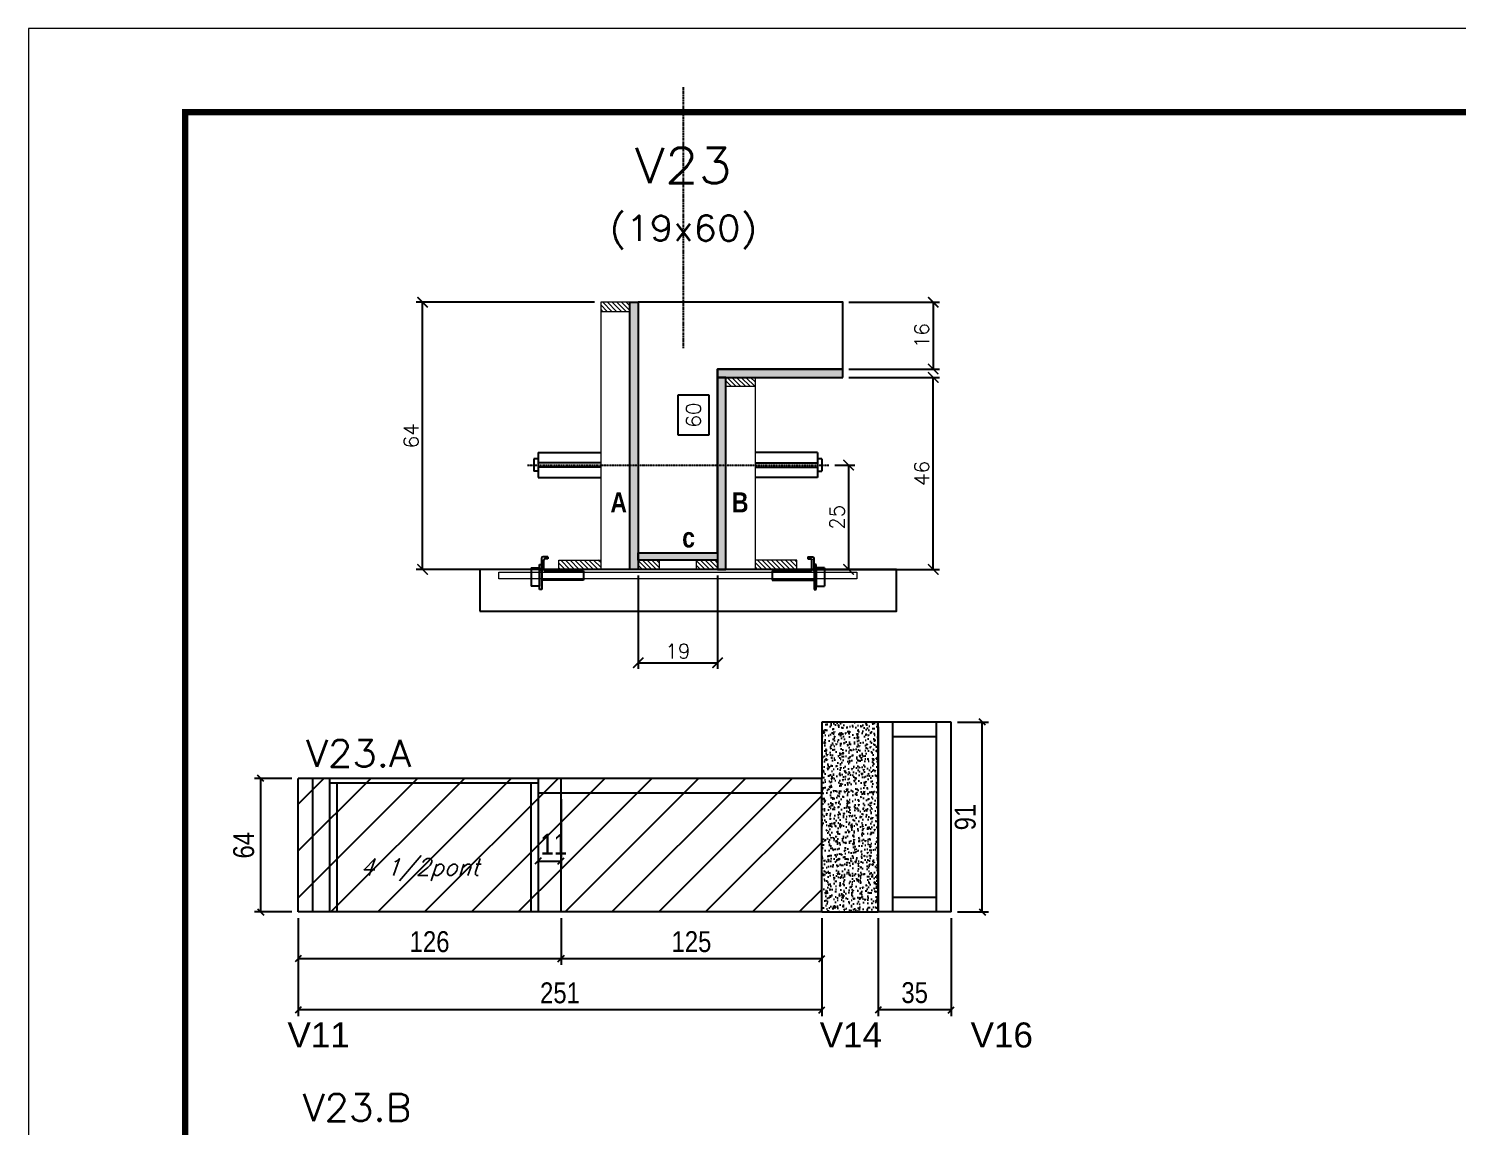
# Model space of a CAD drawing. Extents: x -10448 to -1189, y -11772 to 17235.
# Drawn here: x -5680 to -4995, y 9427 to 9953 of the extents above; entities that cross this region are included whole.
import ezdxf
from ezdxf.enums import TextEntityAlignment as Align

# ---------------------------------------------------------------- set-up
doc = ezdxf.new("R2010")
doc.units = 0
doc.linetypes.add('DASHED', pattern=[0.75, 0.5, -0.25])
doc.linetypes.add('HIDDEN', pattern=[0.375, 0.25, -0.125])
for name, color, linetype in [('5', 5, 'Continuous'), ('barrote', 251, 'Continuous'), ('COTA', 241, 'Continuous'), ('Cota Seção (2x)', 4, 'Continuous'), ('detalhes', 4, 'Continuous'), ('Painéis', 200, 'Continuous'), ('presilha', 1, 'Continuous'), ('Reaproveitamento', 251, 'Continuous'), ('SARR_2.2x7', 40, 'Continuous'), ('SARR_3.5x7', 81, 'Continuous'), ('TENSOR', 3, 'Continuous'), ('texto', 7, 'Continuous'), ('Texto de Titulo', 7, 'Continuous'), ('Texto Qtd Sarr', 242, 'Continuous')]:
    doc.layers.add(name, color=color, linetype=linetype)
for name, color, linetype, lineweight in [('CONCRETO', 251, 'Continuous', 25), ('Folhas', 255, 'Continuous', 9), ('Hachura', 251, 'Continuous', 9), ('Madeira', 126, 'Continuous', 18), ('SARRAFO DE PRESSAO', 251, 'DASHED', 9), ('SCO-___-LAJ', 2, 'Continuous', 0), ('Texto Seção', 7, 'Continuous', 15)]:
    doc.layers.add(name, color=color, linetype=linetype, lineweight=lineweight)
doc.styles.add('COTA TECNICA', font='techl___.ttf', dxfattribs={"height": 10})
doc.styles.add('REGUA-120', font='ROMANS.shx', dxfattribs={"height": 15})
doc.styles.add('Romans', font='romans.shx')
doc.styles.get("Standard").update_dxf_attribs({"font": 'arial.ttf'})
doc.styles.add('TECNICA', font='techb___.ttf', dxfattribs={"height": 10})
doc.dimstyles.new('Cota Seção (2x)', dxfattribs={"dimtxt": 7, "dimasz": 5, "dimexe": 3, "dimexo": 3, "dimgap": 2, "dimtad": 3, "dimdec": 1, "dimlfac": 0.5, "dimzin": 12, "dimdsep": 46, "dimtxsty": 'Romans', "dimblk": 'ARCHTICK', "dimcen": 0, "dimclrd": 4, "dimclre": 4, "dimclrt": 1, "dimadec": 1, "dimazin": 3, "dimtfac": 1, "dimtdec": 1, "dimtmove": 0, "dimatfit": 3, "dimldrblk": 'OBLIQUE', "dimfxl": 1, "dimtolj": 1, "dimtzin": 12, "dimarcsym": 0})
doc.dimstyles.new('Cota Seção interna', dxfattribs={"dimtxt": 7, "dimasz": 6, "dimexe": 0.18, "dimexo": 2, "dimgap": -4, "dimtad": 3, "dimdec": 1, "dimlfac": 0.5, "dimzin": 12, "dimdsep": 46, "dimtxsty": 'Romans', "dimblk": 'ARCHTICK', "dimcen": 0.09, "dimse1": 1, "dimse2": 1, "dimsd1": 1, "dimsd2": 1, "dimclrd": 180, "dimclre": 5, "dimclrt": 1, "dimadec": 0, "dimazin": 3, "dimtfac": 1, "dimtdec": 1, "dimtofl": 0, "dimtmove": 0, "dimatfit": 3, "dimldrblk": 'ARCHTICK', "dimfxl": 1, "dimtolj": 1, "dimtzin": 0, "dimarcsym": 0})
doc.dimstyles.new('PAINEL', dxfattribs={"dimtxt": 10, "dimasz": 3, "dimexe": 3, "dimexo": 3, "dimgap": 3, "dimtad": 1, "dimdec": 1, "dimzin": 12, "dimdsep": 46, "dimtxsty": 'COTA TECNICA', "dimblk1": 'OBLIQUE', "dimblk2": 'OBLIQUE', "dimsah": 1, "dimcen": 0.9, "dimclrd": 4, "dimclre": 4, "dimclrt": 240, "dimadec": 1, "dimazin": 3, "dimtfac": 1, "dimtdec": 1, "dimtmove": 0, "dimatfit": 3, "dimfxl": 1, "dimtolj": 1, "dimtzin": 12, "dimarcsym": 0})
pattern_1 = [(315, (17186.7337, 1463.9932), (1.12253202, 1.12253202), [])]

# ---------------------------------------------------------------- blocks, each defined once
blk = doc.blocks.new('9999999999')
at = {"layer": 'Folhas'}
blk.add_lwpolyline([(98138.98, 34190.21), (99623.98, 34190.21), (99623.98, 35240.21), (98138.98, 35240.21)], close=True, dxfattribs=at)
at = {"layer": 'Folhas', "color": 30, "const_width": 3}
blk.add_lwpolyline([(98213.98, 34230.21), (99583.98, 34230.21), (99583.98, 35200.21), (98213.98, 35200.21)], close=True, dxfattribs=at)
blk = doc.blocks.new('titulo1')
at = {"layer": 'Defpoints', "color": 252, "linetype": 'HIDDEN', "ltscale": 2}
blk.add_line((0, 0), (0, 125), dxfattribs=at)
at = {"layer": 'Defpoints', "style": 'Romans', "oblique": 15}
blk.add_attdef('FOLHA', text='', height=10, dxfattribs=at).set_placement((0, 15.58), align=Align.MIDDLE_CENTER)
at = {"layer": 'Texto Qtd Sarr', "color": 3, "style": 'Romans', "oblique": 15}
for tag, height, p in [('TITULO', 17, (0, 71.45)), ('SEÇÃO', 12, (0, 41.55))]:
    blk.add_attdef(tag, text='', height=height, dxfattribs=at).set_placement(p, align=Align.MIDDLE_CENTER)
blk = doc.blocks.new('_ArchTick')
at = {"color": 0, "linetype": 'ByBlock', "const_width": 0.15}
blk.add_lwpolyline([(-0.5, -0.5), (0.5, 0.5)], dxfattribs=at)
blk = doc.blocks.new('*D874')
at = {"layer": 'COTA', "color": 4, "lineweight": -2, "transparency": 16777216}
for p, q in [((-5408.58, 9821.64), (-5493.96, 9821.64)), ((-5490.96, 9693.64), (-5490.96, 9821.64)), ((-5428.58, 9693.64), (-5493.96, 9693.64))]:
    blk.add_line(p, q, dxfattribs=at)
at = {"layer": 'Defpoints', "color": 0, "transparency": 16777216}
for p in [(-5490.96, 9821.64), (-5405.58, 9821.64), (-5425.58, 9693.64)]:
    blk.add_point(p, dxfattribs=at)
at = {"layer": 'COTA', "color": 4, "lineweight": -2, "transparency": 16777216, "xscale": 5, "yscale": 5, "zscale": 5}
for p, rotation in [((-5490.96, 9821.64), 90), ((-5490.96, 9693.64), 270)]:
    blk.add_blockref('_ArchTick', p, dxfattribs=dict(at, rotation=rotation))
at = {"layer": 'COTA', "color": 1, "transparency": 16777216, "insert": (-5496.46, 9757.64), "char_height": 7, "attachment_point": 5, "rotation": 90, "style": 'Romans'}
blk.add_mtext('\\A1;64', dxfattribs=at)
blk = doc.blocks.new('_Oblique')
at = {"color": 0, "linetype": 'ByBlock', "lineweight": -2}
blk.add_line((-0.5, -0.5), (0.5, 0.5), dxfattribs=at)
blk = doc.blocks.new('*D875')
at = {"layer": 'Cota Seção (2x)', "color": 180, "lineweight": -2, "transparency": 16777216}
for p, q in [((-5353.58, 9777.08), (-5368.58, 9777.08)), ((-5368.58, 9777.08), (-5368.58, 9758.08)), ((-5353.58, 9758.08), (-5353.58, 9777.08)), ((-5368.58, 9758.08), (-5353.58, 9758.08))]:
    blk.add_line(p, q, dxfattribs=at)
at = {"layer": 'Defpoints', "color": 0, "transparency": 16777216}
for p in [(-5349.58, 9821.64), (-5349.28, 9821.64), (-5349.28, 9701.64)]:
    blk.add_point(p, dxfattribs=at)
at = {"layer": 'Cota Seção (2x)', "color": 1, "transparency": 16777216, "insert": (-5361.08, 9767.58), "char_height": 7, "attachment_point": 5, "rotation": 90, "style": 'Romans'}
blk.add_mtext('\\A1;60', dxfattribs=at)
blk = doc.blocks.new('PRESILHA METÁLICA 1')
at = {"layer": 'presilha'}
for p, q in [((12, 21), (8.6, 21)), ((12, 21), (12, 19.5)), ((0, 13), (6, 13)), ((0, 13), (0, 0)), ((6, 15.5), (7.5, 15.5)), ((6, -2.5), (6, 15.5)), ((6, 13), (6, 0)), ((7.5, 10.6), (7.5, 19.9)), ((7.5, 15.5), (7.5, -2.5)), ((9, 11.6), (9, 18.9)), ((12, 19.5), (9.6, 19.5)), ((37.5, 11), (9.6, 11)), ((37.5, 11), (37.5, 4.1)), ((6, 0), (0, 0)), ((37.5, 4.1), (7.5, 4.1)), ((7.5, -2.5), (6, -2.5))]:
    blk.add_line(p, q, dxfattribs=at)
for centre, radius, start, end in [((8.6, 19.9), 1.14, 90, 180), ((9.6, 18.9), 0.57, 90, 180), ((9.6, 11.6), 0.57, 180, 270)]:
    blk.add_arc(centre, radius, start, end, dxfattribs=at)
blk = doc.blocks.new('*D876')
at = {"layer": 'COTA', "color": 4, "lineweight": -2, "transparency": 16777216}
for p, q in [((-5387.58, 9690.64), (-5387.58, 9645.91)), ((-5349.58, 9690.64), (-5349.58, 9645.91)), ((-5387.58, 9648.91), (-5349.58, 9648.91))]:
    blk.add_line(p, q, dxfattribs=at)
at = {"layer": 'Defpoints', "color": 0, "transparency": 16777216}
for p in [(-5387.58, 9693.64), (-5349.58, 9693.64), (-5349.58, 9648.91)]:
    blk.add_point(p, dxfattribs=at)
at = {"layer": 'COTA', "color": 4, "lineweight": -2, "transparency": 16777216, "xscale": 5, "yscale": 5, "zscale": 5, "rotation": 180}
blk.add_blockref('_ArchTick', (-5387.58, 9648.91), dxfattribs=at)
at = {"layer": 'COTA', "color": 4, "lineweight": -2, "transparency": 16777216, "xscale": 5, "yscale": 5, "zscale": 5}
blk.add_blockref('_ArchTick', (-5349.58, 9648.91), dxfattribs=at)
at = {"layer": 'COTA', "color": 1, "transparency": 16777216, "insert": (-5368.58, 9654.41), "char_height": 7, "attachment_point": 5, "style": 'Romans'}
blk.add_mtext('\\A1;19', dxfattribs=at)
blk = doc.blocks.new('*D902')
at = {"layer": 'COTA', "color": 4, "lineweight": -2, "transparency": 16777216}
for p, q in [((-5293.28, 9743.63), (-5283.78, 9743.63)), ((-5286.78, 9743.63), (-5286.78, 9693.64)), ((-5308.58, 9693.64), (-5283.78, 9693.64))]:
    blk.add_line(p, q, dxfattribs=at)
at = {"layer": 'Defpoints', "color": 0, "transparency": 16777216}
for p in [(-5296.28, 9743.63), (-5311.58, 9693.64), (-5286.78, 9693.64)]:
    blk.add_point(p, dxfattribs=at)
at = {"layer": 'COTA', "color": 4, "lineweight": -2, "transparency": 16777216, "xscale": 5, "yscale": 5, "zscale": 5}
for p, rotation in [((-5286.78, 9743.63), 90), ((-5286.78, 9693.64), 270)]:
    blk.add_blockref('_ArchTick', p, dxfattribs=dict(at, rotation=rotation))
at = {"layer": 'COTA', "color": 1, "transparency": 16777216, "insert": (-5292.28, 9718.63), "char_height": 7, "attachment_point": 5, "rotation": 90, "style": 'Romans'}
blk.add_mtext('\\A1;25', dxfattribs=at)
blk = doc.blocks.new('*D877')
at = {"layer": 'COTA', "color": 4, "lineweight": -2, "transparency": 16777216}
for p, q in [((-5286.58, 9821.64), (-5243.21, 9821.64)), ((-5246.21, 9821.64), (-5246.21, 9789.64)), ((-5286.58, 9789.64), (-5243.21, 9789.64))]:
    blk.add_line(p, q, dxfattribs=at)
at = {"layer": 'Defpoints', "color": 0, "transparency": 16777216}
for p in [(-5289.58, 9821.64), (-5289.58, 9789.64), (-5246.21, 9789.64)]:
    blk.add_point(p, dxfattribs=at)
at = {"layer": 'COTA', "color": 4, "lineweight": -2, "transparency": 16777216, "xscale": 5, "yscale": 5, "zscale": 5}
for p, rotation in [((-5246.21, 9821.64), 90), ((-5246.21, 9789.64), 270)]:
    blk.add_blockref('_ArchTick', p, dxfattribs=dict(at, rotation=rotation))
at = {"layer": 'COTA', "color": 1, "transparency": 16777216, "insert": (-5251.71, 9805.64), "char_height": 7, "attachment_point": 5, "rotation": 90, "style": 'Romans'}
blk.add_mtext('\\A1;16', dxfattribs=at)
blk = doc.blocks.new('*D878')
at = {"layer": 'COTA', "color": 4, "lineweight": -2, "transparency": 16777216}
for p, q in [((-5286.58, 9785.64), (-5243.21, 9785.64)), ((-5246.21, 9693.64), (-5246.21, 9785.64)), ((-5308.58, 9693.64), (-5243.21, 9693.64))]:
    blk.add_line(p, q, dxfattribs=at)
at = {"layer": 'Defpoints', "color": 0, "transparency": 16777216}
for p in [(-5289.58, 9785.64), (-5246.21, 9785.64), (-5311.58, 9693.64)]:
    blk.add_point(p, dxfattribs=at)
at = {"layer": 'COTA', "color": 4, "lineweight": -2, "transparency": 16777216, "xscale": 5, "yscale": 5, "zscale": 5}
for p, rotation in [((-5246.21, 9785.64), 90), ((-5246.21, 9693.64), 270)]:
    blk.add_blockref('_ArchTick', p, dxfattribs=dict(at, rotation=rotation))
at = {"layer": 'COTA', "color": 1, "transparency": 16777216, "insert": (-5251.71, 9739.64), "char_height": 7, "attachment_point": 5, "rotation": 90, "style": 'Romans'}
blk.add_mtext('\\A1;46', dxfattribs=at)
blk = doc.blocks.new('*D860')
at = {"layer": 'COTA', "color": 4, "linetype": 'ByBlock', "lineweight": -2, "transparency": 16777216}
for p, q in [((-5424.58, 9526.47), (-5424.58, 9504.1)), ((-5299.58, 9526.47), (-5299.58, 9504.1)), ((-5299.58, 9507.1), (-5424.58, 9507.1))]:
    blk.add_line(p, q, dxfattribs=at)
at = {"layer": 'Defpoints', "color": 0, "linetype": 'ByBlock', "transparency": 16777216}
for p in [(-5424.58, 9529.47), (-5299.58, 9529.47), (-5424.58, 9507.1)]:
    blk.add_point(p, dxfattribs=at)
at = {"layer": 'COTA', "color": 4, "linetype": 'ByBlock', "lineweight": -2, "transparency": 16777216, "xscale": 3, "yscale": 3, "zscale": 3, "rotation": 180}
blk.add_blockref('_Oblique', (-5424.58, 9507.1), dxfattribs=at)
at = {"layer": 'COTA', "color": 4, "linetype": 'ByBlock', "lineweight": -2, "transparency": 16777216, "xscale": 3, "yscale": 3, "zscale": 3}
blk.add_blockref('_Oblique', (-5299.58, 9507.1), dxfattribs=at)
at = {"layer": 'COTA', "color": 240, "linetype": 'ByBlock', "transparency": 16777216, "insert": (-5362.08, 9515.21), "char_height": 10, "attachment_point": 5, "style": 'COTA TECNICA'}
blk.add_mtext('\\A1;125', dxfattribs=at)
blk = doc.blocks.new('*D861')
at = {"layer": 'COTA', "color": 4, "linetype": 'ByBlock', "lineweight": -2, "transparency": 16777216}
for p, q in [((-5550.58, 9526.47), (-5550.58, 9504.1)), ((-5424.58, 9526.47), (-5424.58, 9504.1)), ((-5424.58, 9507.1), (-5550.58, 9507.1))]:
    blk.add_line(p, q, dxfattribs=at)
at = {"layer": 'Defpoints', "color": 0, "linetype": 'ByBlock', "transparency": 16777216}
for p in [(-5550.58, 9529.47), (-5424.58, 9529.47), (-5550.58, 9507.1)]:
    blk.add_point(p, dxfattribs=at)
at = {"layer": 'COTA', "color": 4, "linetype": 'ByBlock', "lineweight": -2, "transparency": 16777216, "xscale": 3, "yscale": 3, "zscale": 3, "rotation": 180}
blk.add_blockref('_Oblique', (-5550.58, 9507.1), dxfattribs=at)
at = {"layer": 'COTA', "color": 4, "linetype": 'ByBlock', "lineweight": -2, "transparency": 16777216, "xscale": 3, "yscale": 3, "zscale": 3}
blk.add_blockref('_Oblique', (-5424.58, 9507.1), dxfattribs=at)
at = {"layer": 'COTA', "color": 240, "linetype": 'ByBlock', "transparency": 16777216, "insert": (-5487.58, 9515.2), "char_height": 10, "attachment_point": 5, "style": 'COTA TECNICA'}
blk.add_mtext('\\A1;126', dxfattribs=at)
blk = doc.blocks.new('*D882')
at = {"layer": 'COTA', "color": 4, "linetype": 'ByBlock', "lineweight": -2, "transparency": 16777216}
for p, q in [((-5550.58, 9526.47), (-5550.58, 9479.55)), ((-5299.58, 9526.47), (-5299.58, 9479.55)), ((-5299.58, 9482.55), (-5550.58, 9482.55))]:
    blk.add_line(p, q, dxfattribs=at)
at = {"layer": 'Defpoints', "color": 0, "linetype": 'ByBlock', "transparency": 16777216}
for p in [(-5550.58, 9529.47), (-5299.58, 9529.47), (-5550.58, 9482.55)]:
    blk.add_point(p, dxfattribs=at)
at = {"layer": 'COTA', "color": 4, "linetype": 'ByBlock', "lineweight": -2, "transparency": 16777216, "xscale": 3, "yscale": 3, "zscale": 3, "rotation": 180}
blk.add_blockref('_Oblique', (-5550.58, 9482.55), dxfattribs=at)
at = {"layer": 'COTA', "color": 4, "linetype": 'ByBlock', "lineweight": -2, "transparency": 16777216, "xscale": 3, "yscale": 3, "zscale": 3}
blk.add_blockref('_Oblique', (-5299.58, 9482.55), dxfattribs=at)
at = {"layer": 'COTA', "color": 240, "linetype": 'ByBlock', "transparency": 16777216, "insert": (-5425.08, 9490.66), "char_height": 10, "attachment_point": 5, "style": 'COTA TECNICA'}
blk.add_mtext('\\A1;251', dxfattribs=at)
blk = doc.blocks.new('*D862')
at = {"layer": 'COTA', "color": 4, "linetype": 'ByBlock', "lineweight": -2, "transparency": 16777216}
for p, q in [((-5553.58, 9593.47), (-5571.54, 9593.47)), ((-5568.54, 9529.47), (-5568.54, 9593.47)), ((-5553.58, 9529.47), (-5571.54, 9529.47))]:
    blk.add_line(p, q, dxfattribs=at)
at = {"layer": 'Defpoints', "color": 0, "linetype": 'ByBlock', "transparency": 16777216}
for p in [(-5568.54, 9593.47), (-5550.58, 9593.47), (-5550.58, 9529.47)]:
    blk.add_point(p, dxfattribs=at)
at = {"layer": 'COTA', "color": 4, "linetype": 'ByBlock', "lineweight": -2, "transparency": 16777216, "xscale": 3, "yscale": 3, "zscale": 3}
for p, rotation in [((-5568.54, 9593.47), 90), ((-5568.54, 9529.47), 270)]:
    blk.add_blockref('_Oblique', p, dxfattribs=dict(at, rotation=rotation))
at = {"layer": 'COTA', "color": 240, "linetype": 'ByBlock', "transparency": 16777216, "insert": (-5576.64, 9561.47), "char_height": 10, "attachment_point": 5, "rotation": 90, "style": 'COTA TECNICA'}
blk.add_mtext('\\A1;64', dxfattribs=at)
blk = doc.blocks.new('*D883')
at = {"layer": 'COTA', "color": 4, "linetype": 'ByBlock', "lineweight": -2, "transparency": 16777216}
for p, q in [((-5435.58, 9583.47), (-5435.58, 9550.87)), ((-5424.58, 9583.47), (-5424.58, 9550.87)), ((-5435.58, 9553.87), (-5424.58, 9553.87))]:
    blk.add_line(p, q, dxfattribs=at)
at = {"layer": 'Defpoints', "color": 0, "linetype": 'ByBlock', "transparency": 16777216}
for p in [(-5435.58, 9586.47), (-5424.58, 9586.47), (-5424.58, 9553.87)]:
    blk.add_point(p, dxfattribs=at)
at = {"layer": 'COTA', "color": 4, "linetype": 'ByBlock', "lineweight": -2, "transparency": 16777216, "xscale": 3, "yscale": 3, "zscale": 3, "rotation": 180}
blk.add_blockref('_Oblique', (-5435.58, 9553.87), dxfattribs=at)
at = {"layer": 'COTA', "color": 4, "linetype": 'ByBlock', "lineweight": -2, "transparency": 16777216, "xscale": 3, "yscale": 3, "zscale": 3}
blk.add_blockref('_Oblique', (-5424.58, 9553.87), dxfattribs=at)
at = {"layer": 'COTA', "color": 240, "linetype": 'ByBlock', "transparency": 16777216, "insert": (-5428.08, 9561.93), "char_height": 10, "attachment_point": 5, "style": 'COTA TECNICA'}
blk.add_mtext('\\A1;11', dxfattribs=at)
blk = doc.blocks.new('*D884')
at = {"layer": 'COTA', "color": 4, "linetype": 'ByBlock', "lineweight": -2, "transparency": 16777216}
for p, q in [((-5272.58, 9526.47), (-5272.58, 9479.55)), ((-5237.58, 9526.47), (-5237.58, 9479.55)), ((-5237.58, 9482.55), (-5272.58, 9482.55))]:
    blk.add_line(p, q, dxfattribs=at)
at = {"layer": 'Defpoints', "color": 0, "linetype": 'ByBlock', "transparency": 16777216}
for p in [(-5272.58, 9529.47), (-5237.58, 9529.47), (-5272.58, 9482.55)]:
    blk.add_point(p, dxfattribs=at)
at = {"layer": 'COTA', "color": 4, "linetype": 'ByBlock', "lineweight": -2, "transparency": 16777216, "xscale": 3, "yscale": 3, "zscale": 3, "rotation": 180}
blk.add_blockref('_Oblique', (-5272.58, 9482.55), dxfattribs=at)
at = {"layer": 'COTA', "color": 4, "linetype": 'ByBlock', "lineweight": -2, "transparency": 16777216, "xscale": 3, "yscale": 3, "zscale": 3}
blk.add_blockref('_Oblique', (-5237.58, 9482.55), dxfattribs=at)
at = {"layer": 'COTA', "color": 240, "linetype": 'ByBlock', "transparency": 16777216, "insert": (-5255.08, 9490.77), "char_height": 10, "attachment_point": 5, "style": 'COTA TECNICA'}
blk.add_mtext('\\A1;35', dxfattribs=at)
blk = doc.blocks.new('*D863')
at = {"layer": 'COTA', "color": 4, "linetype": 'ByBlock', "lineweight": -2, "transparency": 16777216}
for p, q in [((-5234.58, 9620.47), (-5219.71, 9620.47)), ((-5222.71, 9529.47), (-5222.71, 9620.47)), ((-5234.58, 9529.47), (-5219.71, 9529.47))]:
    blk.add_line(p, q, dxfattribs=at)
at = {"layer": 'Defpoints', "color": 0, "linetype": 'ByBlock', "transparency": 16777216}
for p in [(-5237.58, 9620.47), (-5222.71, 9620.47), (-5237.58, 9529.47)]:
    blk.add_point(p, dxfattribs=at)
at = {"layer": 'COTA', "color": 4, "linetype": 'ByBlock', "lineweight": -2, "transparency": 16777216, "xscale": 3, "yscale": 3, "zscale": 3}
for p, rotation in [((-5222.71, 9620.47), 90), ((-5222.71, 9529.47), 270)]:
    blk.add_blockref('_Oblique', p, dxfattribs=dict(at, rotation=rotation))
at = {"layer": 'COTA', "color": 240, "linetype": 'ByBlock', "transparency": 16777216, "insert": (-5230.8, 9574.97), "char_height": 10, "attachment_point": 5, "rotation": 90, "style": 'COTA TECNICA'}
blk.add_mtext('\\A1;91', dxfattribs=at)

msp = doc.modelspace()

# ---------------------------------------------------------------- hatches: boundary and pattern name
at = {"layer": 'COTA', "linetype": 'ByBlock'}
h = msp.add_hatch(dxfattribs=at)
h.set_pattern_fill('AR-CONC', color=256, scale=0.03)
h.set_pattern_definition([(50, (3174, 207.2497), (5.46554, -0.4781726), [0.5715, -6.2865]), (355, (3174, 207.2497), (-1.0573026, 5.7317054), [0.4572, -5.0292175]), (100.451445, (3174.4555, 207.21), (4.4082374, 5.2535326), [0.4857003, -5.3427073]), (46.1842, (3174, 208.774), (8.1323712, -1.26127), [0.85725, -9.42975]), (96.63556, (3174.678, 208.6686), (7.122124, 7.4227837), [0.7285507, -8.014068]), (351.18415, (3174, 208.774), (7.122124, 7.422784), [0.685799, -7.543792]), (21, (3174.762, 208.3927), (4.5484317, -3.067956), [0.5715, -6.2865]), (326, (3174.762, 208.3927), (1.8540609, 5.525639), [0.4572, -5.0292]), (71.451445, (3175.141, 208.137), (6.4024926, 2.457683), [0.4857003, -5.3426981]), (37.5, (3174, 207.2497), (0.0926581, 2.53665117), [0, -4.96824, 0, -5.1054, 0, -5.04825]), (7.5, (3174, 207.2497), (2.0045899, 3.00541724), [0, -2.91084, 0, -4.85394, 0, -1.92405]), (327.5, (3172.3007, 207.2497), (4.06771786, -0.17186232), [0, -1.905, 0, -5.9436, 0, -7.8867]), (317.5, (3171.5387, 207.2497), (4.4438754, 0.7627947), [0, -2.4765, 0, -3.94716, 0, -5.6007])])
h.paths.add_polyline_path([(-5299.58, 9593.47), (-5299.58, 9529.47), (-5272.58, 9529.47), (-5272.58, 9620.47), (-5299.58, 9620.47)])
at = {"layer": 'Hachura'}
h = msp.add_hatch(dxfattribs=at)
h.set_pattern_fill('ANSI31', color=256, scale=0.5, angle=90, style=0)
h.set_pattern_definition([(135, (-28628.5067, 18124.8806), (-1.12253202, -1.12253202), [])])
h.paths.add_polyline_path([(-5405.58, 9821.64), (-5405.58, 9817.24), (-5391.58, 9817.24), (-5391.58, 9821.64)])
h = msp.add_hatch(color=256, dxfattribs=at)
h.dxf.hatch_style = 1
h.paths.add_polyline_path([(-5391.58, 9821.64), (-5387.58, 9821.64), (-5387.58, 9693.64), (-5391.58, 9693.64)])
h = msp.add_hatch(color=256, dxfattribs=at)
h.dxf.hatch_style = 1
h.paths.add_polyline_path([(-5289.58, 9785.64), (-5289.58, 9789.64), (-5349.58, 9789.64), (-5349.58, 9785.64)])
h = msp.add_hatch(color=256, dxfattribs=at)
h.dxf.hatch_style = 1
h.paths.add_polyline_path([(-5345.58, 9785.64), (-5349.58, 9785.64), (-5349.58, 9693.64), (-5345.58, 9693.64)])
h = msp.add_hatch(dxfattribs=at)
h.set_pattern_fill('ANSI31', color=256, scale=0.5, angle=90, style=0)
h.set_pattern_definition([(135, (-28638.5067, 18088.8806), (-1.12253202, -1.12253202), [])])
h.paths.add_polyline_path([(-5331.58, 9785.64), (-5331.58, 9781.24), (-5345.58, 9781.24), (-5345.58, 9785.64)])
h = msp.add_hatch(dxfattribs=at)
h.set_pattern_fill('ANSI31', color=256, scale=0.5, angle=270, style=0)
h.set_pattern_definition(pattern_1)
h.paths.add_polyline_path([(-5425.58, 9693.64), (-5425.58, 9698.04), (-5405.58, 9698.04), (-5405.58, 9693.64)])
h = msp.add_hatch(color=256, dxfattribs=at)
h.dxf.hatch_style = 1
h.paths.add_polyline_path([(-5387.58, 9698.04), (-5387.58, 9701.64), (-5349.58, 9701.64), (-5349.58, 9698.04)])
h = msp.add_hatch(dxfattribs=at)
h.set_pattern_fill('ANSI31', color=256, scale=0.5, angle=270, style=0)
h.set_pattern_definition([(315, (17196.7337, 1463.9932), (1.12253202, 1.12253202), [])])
h.paths.add_polyline_path([(-5387.58, 9693.64), (-5387.58, 9698.04), (-5377.58, 9698.04), (-5377.58, 9693.64)])
h = msp.add_hatch(dxfattribs=at)
h.set_pattern_fill('ANSI31', color=256, scale=0.5, angle=270, style=0)
h.set_pattern_definition([(315, (17152.7337, 1463.9932), (1.12253202, 1.12253202), [])])
h.paths.add_polyline_path([(-5359.58, 9693.64), (-5359.58, 9698.04), (-5349.58, 9698.04), (-5349.58, 9693.64)])
h = msp.add_hatch(dxfattribs=at)
h.set_pattern_fill('ANSI31', color=256, scale=0.5, angle=270, style=0)
h.set_pattern_definition(pattern_1)
h.paths.add_polyline_path([(-5311.58, 9693.64), (-5311.58, 9698.04), (-5331.58, 9698.04), (-5331.58, 9693.64)])
at = {"layer": 'Reaproveitamento'}
h = msp.add_hatch(dxfattribs=at)
h.set_pattern_fill('ANSI31', color=256, scale=5)
h.paths.add_polyline_path([(-5424.58, 9593.47), (-5550.58, 9593.47), (-5550.58, 9529.47), (-5424.58, 9529.47)])
h = msp.add_hatch(dxfattribs=at)
h.set_pattern_fill('ANSI31', color=256, scale=5)
h.paths.add_polyline_path([(-5299.58, 9529.47), (-5299.58, 9593.47), (-5424.58, 9593.47), (-5424.58, 9529.47)])

# ---------------------------------------------------------------- linework, layer by layer
at = {"ltscale": 3}
for p, q in [((-5437.58, 9746.63), (-5437.58, 9740.63)), ((-5435.58, 9746.63), (-5437.58, 9746.63)), ((-5435.58, 9749.63), (-5435.58, 9737.63)), ((-5435.58, 9749.63), (-5405.58, 9749.63)), ((-5301.58, 9749.63), (-5331.58, 9749.63)), ((-5301.58, 9749.63), (-5301.58, 9737.63)), ((-5299.58, 9746.63), (-5301.58, 9746.63)), ((-5299.58, 9746.63), (-5299.58, 9740.63)), ((-5435.58, 9740.63), (-5437.58, 9740.63)), ((-5405.58, 9744.63), (-5435.58, 9744.63)), ((-5405.58, 9742.63), (-5435.58, 9742.63)), ((-5331.58, 9744.63), (-5301.58, 9744.63)), ((-5331.58, 9742.63), (-5301.58, 9742.63)), ((-5301.58, 9740.63), (-5299.58, 9740.63)), ((-5435.58, 9737.63), (-5405.58, 9737.63)), ((-5301.58, 9737.63), (-5331.58, 9737.63))]:
    msp.add_line(p, q, dxfattribs=at)
at = {"layer": 'barrote'}
msp.add_lwpolyline([(-5463.44, 9673.64), (-5263.86, 9673.64), (-5263.86, 9693.64), (-5463.44, 9693.64)], close=True, dxfattribs=at)
at = {"layer": 'CONCRETO'}
msp.add_lwpolyline([(-5289.58, 9789.64), (-5289.58, 9821.64), (-5387.58, 9821.64), (-5387.58, 9821.64), (-5387.58, 9821.64), (-5387.58, 9701.64), (-5349.58, 9701.64), (-5349.58, 9789.64)], close=True, dxfattribs=at)
at = {"layer": 'COTA', "linetype": 'ByBlock'}
for p, q in [((-5272.58, 9620.47), (-5299.58, 9620.47)), ((-5299.58, 9620.47), (-5299.58, 9593.47)), ((-5299.58, 9529.47), (-5272.58, 9529.47))]:
    msp.add_line(p, q, dxfattribs=at)
at = {"layer": 'Madeira'}
for points in [[(-5405.58, 9821.64), (-5405.58, 9817.24), (-5391.58, 9817.24), (-5391.58, 9821.64)], [(-5405.58, 9693.64), (-5391.58, 9693.64), (-5391.58, 9821.64), (-5405.58, 9821.64)], [(-5331.58, 9785.64), (-5331.58, 9781.24), (-5345.58, 9781.24), (-5345.58, 9785.64)], [(-5331.58, 9693.64), (-5345.58, 9693.64), (-5345.58, 9785.64), (-5331.58, 9785.64)], [(-5425.58, 9693.64), (-5425.58, 9698.04), (-5405.58, 9698.04), (-5405.58, 9693.64)], [(-5387.58, 9693.64), (-5387.58, 9698.04), (-5377.58, 9698.04), (-5377.58, 9693.64)], [(-5359.58, 9693.64), (-5359.58, 9698.04), (-5349.58, 9698.04), (-5349.58, 9693.64)], [(-5311.58, 9693.64), (-5311.58, 9698.04), (-5331.58, 9698.04), (-5331.58, 9693.64)]]:
    msp.add_lwpolyline(points, close=True, dxfattribs=at)
at = {"layer": 'Painéis', "linetype": 'ByBlock'}
for p, q in [((-5237.58, 9620.47), (-5272.58, 9620.47)), ((-5272.58, 9529.47), (-5272.58, 9620.47)), ((-5272.58, 9529.47), (-5272.58, 9620.47)), ((-5237.58, 9529.47), (-5237.58, 9620.47)), ((-5299.58, 9593.47), (-5550.58, 9593.47)), ((-5550.58, 9529.47), (-5550.58, 9593.47)), ((-5424.58, 9529.47), (-5424.58, 9593.47)), ((-5299.58, 9529.47), (-5299.58, 9593.47)), ((-5299.58, 9529.47), (-5550.58, 9529.47)), ((-5237.58, 9529.47), (-5272.58, 9529.47))]:
    msp.add_line(p, q, dxfattribs=at)
at = {"layer": 'Painéis'}
for points in [[(-5391.58, 9821.64), (-5387.58, 9821.64), (-5387.58, 9693.64), (-5391.58, 9693.64)], [(-5289.58, 9785.64), (-5289.58, 9789.64), (-5349.58, 9789.64), (-5349.58, 9785.64)], [(-5345.58, 9785.64), (-5349.58, 9785.64), (-5349.58, 9693.64), (-5345.58, 9693.64)], [(-5387.58, 9698.04), (-5387.58, 9701.64), (-5349.58, 9701.64), (-5349.58, 9698.04)]]:
    msp.add_lwpolyline(points, close=True, dxfattribs=at)
at = {"layer": 'SARR_2.2x7', "linetype": 'Continuous'}
for p, q in [((-5265.58, 9529.47), (-5265.58, 9620.47)), ((-5244.58, 9529.47), (-5244.58, 9620.47)), ((-5244.58, 9613.47), (-5265.58, 9613.47)), ((-5543.58, 9529.47), (-5543.58, 9593.47)), ((-5435.58, 9591.27), (-5535.58, 9591.27)), ((-5424.58, 9586.47), (-5435.58, 9586.47)), ((-5299.58, 9586.47), (-5424.58, 9586.47)), ((-5244.58, 9536.47), (-5265.58, 9536.47))]:
    msp.add_line(p, q, dxfattribs=at)
at = {"layer": 'SARR_3.5x7'}
for p, q in [((-5272.58, 9618.27), (-5272.58, 9529.47)), ((-5535.58, 9593.47), (-5535.58, 9529.47)), ((-5532.08, 9591.27), (-5532.08, 9529.47)), ((-5439.08, 9591.27), (-5439.08, 9529.47)), ((-5435.58, 9593.47), (-5435.58, 9529.47)), ((-5532.08, 9529.47), (-5535.58, 9529.47)), ((-5435.58, 9529.47), (-5439.08, 9529.47))]:
    msp.add_line(p, q, dxfattribs=at)
at = {"layer": 'SCO-___-LAJ', "color": 1}
msp.add_lwpolyline([(-5454.44, 9692.3), (-5282.73, 9692.3), (-5282.73, 9689.1), (-5454.44, 9689.1)], close=True, dxfattribs=at)
at = {"layer": 'TENSOR', "linetype": 'HIDDEN', "ltscale": 0.5}
msp.add_line((-5440.58, 9743.63), (-5296.28, 9743.63), dxfattribs=at)

# ---------------------------------------------------------------- block references
at = {"layer": 'presilha', "yscale": 0.6666666666666666, "zscale": 0.6666666666666666}
for p, xscale in [((-5438.85, 9685.67), 0.6666666666666666), ((-5298.32, 9685.67), -0.6666666666666666)]:
    msp.add_blockref('PRESILHA METÁLICA 1', p, dxfattribs=dict(at, xscale=xscale))
at = {"layer": 'SARRAFO DE PRESSAO', "color": 6, "linetype": 'ByBlock'}
msp.add_blockref('9999999999', (-103818.76, -25287.43), dxfattribs=at)
at = {"layer": 'Texto Seção'}
ref = msp.add_blockref('titulo1', (-5365.96, 9799.64), dxfattribs=dict(at, xscale=-1))
ref.add_attrib('TITULO', 'V23', dxfattribs={"layer": 'Texto de Titulo', "color": 7, "height": 17, "style": 'Romans', "width": 1.1}).set_placement((-5365.96, 9887.14), align=Align.MIDDLE_CENTER)
ref.add_attrib('SEÇÃO', '(19x60)', dxfattribs={"layer": 'Texto de Titulo', "color": 7, "height": 12, "style": 'Romans', "width": 1.1}).set_placement((-5365.96, 9857.14), align=Align.MIDDLE_CENTER)

# ---------------------------------------------------------------- texts
at = {"layer": '5', "linetype": 'Continuous'}
for s, p in [('V11', (-5555.68, 9464.54)), ('V14', (-5300.58, 9464.54)), ('V16', (-5228.25, 9464.54))]:
    msp.add_text(s, height=12, rotation=359.99996, dxfattribs=at).set_placement(p)
at = {"layer": 'detalhes', "style": 'TECNICA'}
for s, p in [('A', (-5400.92, 9720.97)), ('B', (-5342.66, 9720.96)), ('c', (-5366.5, 9704.13))]:
    msp.add_text(s, height=9.6, dxfattribs=at).set_placement(p)
at = {"layer": 'texto', "color": 2, "insert": (-5492.32, 9549.69), "char_height": 8, "attachment_point": 5, "style": 'Romans'}
msp.add_mtext('{\\Q19;\\C256;4 1/2pont}', dxfattribs=at)
at = {"layer": 'Texto Seção', "style": 'REGUA-120', "width": 1.05}
for s, p in [('V23.A', (-5546.82, 9598.97)), ('V23.B', (-5548.45, 9429.29))]:
    msp.add_text(s, height=13, dxfattribs=at).set_placement(p)

# ---------------------------------------------------------------- dimensions: what is measured, and where the dimension line sits
at = {"layer": 'COTA'}
for base, p1, p2, angle, picture, middle in [((-5490.96, 9821.64), (-5425.58, 9693.64), (-5405.58, 9821.64), 90, '*D874', (-5496.46, 9757.64)), ((-5246.21, 9789.64), (-5289.58, 9821.64), (-5289.58, 9789.64), 90, '*D877', (-5251.71, 9805.64)), ((-5246.21, 9785.64), (-5311.58, 9693.64), (-5289.58, 9785.64), 90, '*D878', (-5251.71, 9739.64)), ((-5286.78, 9693.64), (-5296.28, 9743.63), (-5311.58, 9693.64), 90, '*D902', (-5292.28, 9718.63)), ((-5349.58, 9648.91), (-5387.58, 9693.64), (-5349.58, 9693.64), 0, '*D876', (-5368.58, 9654.41))]:
    dim = msp.add_linear_dim(base=base, p1=p1, p2=p2, angle=angle, dimstyle='Cota Seção (2x)', dxfattribs=at)
    dim.commit()
    dim.dimension.update_dxf_attribs({"geometry": picture, "text_midpoint": middle})
at = {"layer": 'COTA', "linetype": 'ByBlock'}
for base, p1, p2, angle, picture, middle in [((-5222.71, 9620.47), (-5237.58, 9529.47), (-5237.58, 9620.47), 90, '*D863', (-5230.8, 9574.97)), ((-5568.54, 9593.47), (-5550.58, 9529.47), (-5550.58, 9593.47), 90, '*D862', (-5576.64, 9561.47)), ((-5550.58, 9507.1), (-5424.58, 9529.47), (-5550.58, 9529.47), 180, '*D861', (-5487.58, 9515.2)), ((-5550.58, 9482.55), (-5299.58, 9529.47), (-5550.58, 9529.47), 180, '*D882', (-5425.08, 9490.66)), ((-5424.58, 9507.1), (-5299.58, 9529.47), (-5424.58, 9529.47), 180, '*D860', (-5362.08, 9515.21)), ((-5272.58, 9482.55), (-5237.58, 9529.47), (-5272.58, 9529.47), 180, '*D884', (-5255.08, 9490.77))]:
    dim = msp.add_linear_dim(base=base, p1=p1, p2=p2, angle=angle, dimstyle='PAINEL', dxfattribs=at)
    dim.commit()
    dim.dimension.update_dxf_attribs({"geometry": picture, "text_midpoint": middle})
dim = msp.add_linear_dim(base=(-5424.58, 9553.87), p1=(-5435.58, 9586.47), p2=(-5424.58, 9586.47), angle=180, dimstyle='PAINEL', dxfattribs=at)
dim.commit()
dim.dimension.update_dxf_attribs({"geometry": '*D883', "text_midpoint": (-5428.08, 9553.87), "dimtype": 160})
at = {"layer": 'Cota Seção (2x)'}
dim = msp.add_linear_dim(base=(-5349.58, 9821.64), p1=(-5349.28, 9701.64), p2=(-5349.28, 9821.64), angle=90, dimstyle='Cota Seção interna', dxfattribs=at)
dim.commit()
dim.dimension.update_dxf_attribs({"geometry": '*D875', "text_midpoint": (-5349.58, 9767.58), "dimtype": 160})

doc.saveas('drawing.dxf')
